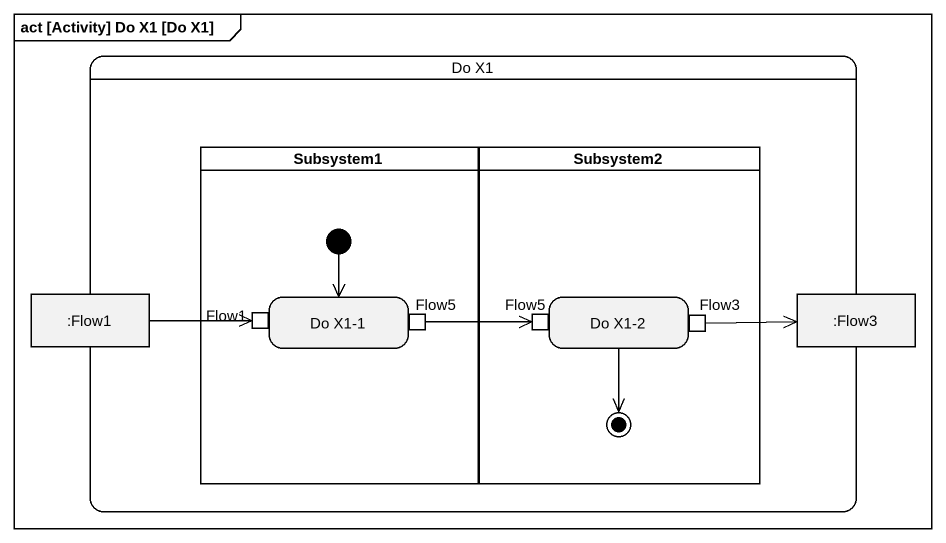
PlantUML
@startuml
mainframe act [Activity] Do X1 [Do X1]
hide empty description
state "Do X1" as Do_X1 {
  state Subsystem1 <<partition>> {
    state "Do X1-1" as Do_X1_1 {
      state "Flow1" as Flow1_2 <<inputPin>>
      state Flow5 <<outputPin>>
    }
    [*] --> Do_X1_1
  }
  state Subsystem2 <<partition>> {
    state "Do X1-2" as Do_X1_2 {
      state "Flow5" as Flow5_2 <<inputPin>>
      state Flow3 <<outputPin>>
    }
    Do_X1_2 --> [*]
  }
  state ":Flow1" as Flow1 <<object>>
  state ":Flow3" as Flow3_2 <<object>>
}
Flow1 -right-> Flow1_2
Flow5 -right-> Flow5_2
Flow3 -right-> Flow3_2
@enduml
